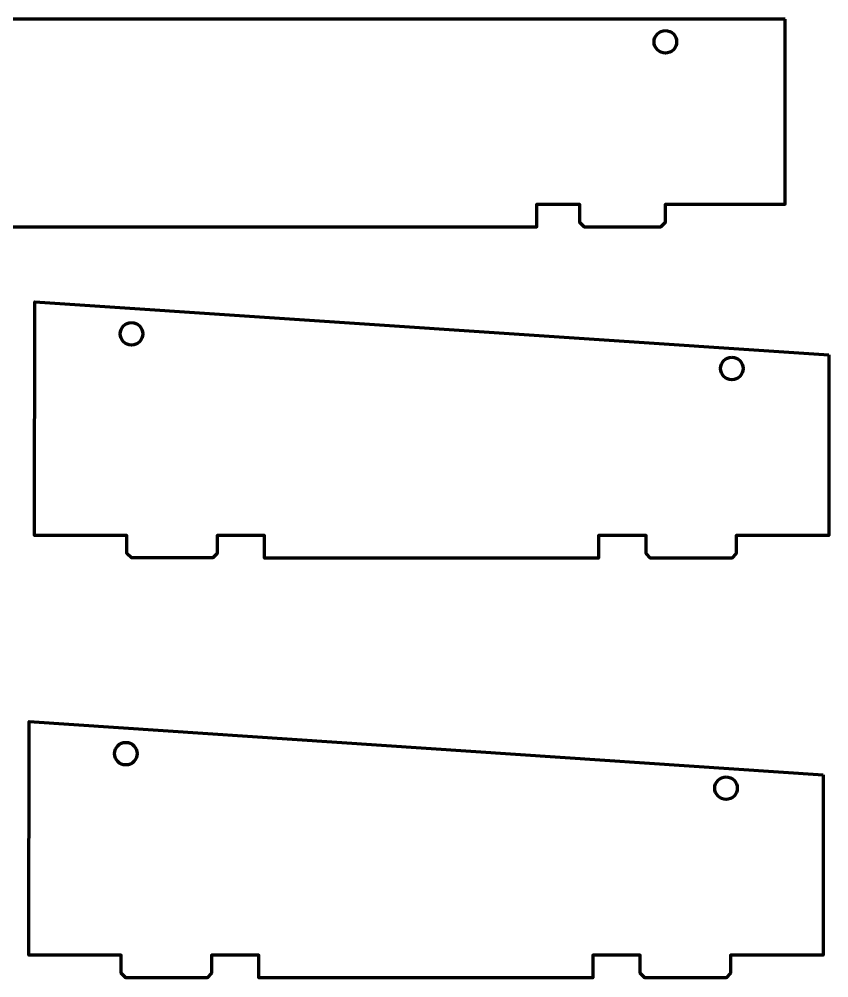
# Model space of a CAD drawing. Header units: millimetres. Extents: x 198 to 2265, y -986 to 144.
# Drawn here: x 377.2 to 556.6, y -309.3 to -96.8 of the extents above; entities that cross this region are included whole.
import ezdxf

# ---------------------------------------------------------------- set-up
doc = ezdxf.new("R2010")
doc.units = ezdxf.units.MM
doc.header["$MEASUREMENT"] = 0
doc.layers.add('Layer 1', color=7, linetype='Continuous')

msp = doc.modelspace()

# ---------------------------------------------------------------- linework, layer by layer
at = {"layer": 'Layer 1', "color": 250, "lineweight": 70}
msp.add_ellipse((520.3822, -101.8519), major_axis=(0, 2.5), ratio=1, dxfattribs=at)
for points, knots in [([(546.9044, -96.8308), (546.9044, -96.8308), (546.9044, -137.8299), (546.9044, -137.8299), (546.9044, -137.8299), (520.3767, -137.8299), (520.3767, -137.8299), (520.3767, -137.8299), (520.3767, -141.8312), (520.3767, -141.8312), (520.3767, -141.8312), (519.3747, -142.8332), (519.3747, -142.8332), (519.3747, -142.8332), (502.3784, -142.8332), (502.3784, -142.8332), (502.3784, -142.8332), (501.3814, -141.8361), (501.3814, -141.8361), (501.3814, -141.8361), (501.3814, -137.836), (501.3814, -137.836), (501.3814, -137.836), (491.8778, -137.836), (491.8778, -137.836), (491.8778, -137.836), (491.8778, -142.8367), (491.8778, -142.8367), (491.8778, -142.8367), (378.3948, -142.8374), (378.3948, -142.8374), (378.3948, -142.8374), (265.9124, -142.838), (265.9124, -142.838), (265.9124, -142.838), (265.9124, -137.8389), (265.9124, -137.8389), (265.9124, -137.8389), (255.4263, -137.8389), (255.4263, -137.8389), (255.4263, -137.8389), (255.4263, -141.8407), (255.4263, -141.8407), (255.4263, -141.8407), (254.4258, -142.8411), (254.4258, -142.8411), (254.4258, -142.8411), (237.4262, -142.8411), (237.4262, -142.8411), (237.4262, -142.8411), (236.4382, -141.8531), (236.4382, -141.8531), (236.4382, -141.8531), (236.4382, -137.8554), (236.4382, -137.8554), (236.4382, -137.8554), (209.9426, -137.8554), (209.9426, -137.8554), (209.9426, -137.8554), (209.9044, -96.8308), (209.9044, -96.8308), (209.9044, -96.8308), (546.9044, -96.8308), (546.9044, -96.8308)], [0, 0, 0, 0, 0.04761905, 0.04761905, 0.04761905, 0.0952381, 0.0952381, 0.0952381, 0.14285714, 0.14285714, 0.14285714, 0.19047619, 0.19047619, 0.19047619, 0.23809524, 0.23809524, 0.23809524, 0.28571429, 0.28571429, 0.28571429, 0.33333333, 0.33333333, 0.33333333, 0.38095238, 0.38095238, 0.38095238, 0.42857143, 0.42857143, 0.42857143, 0.47619048, 0.47619048, 0.47619048, 0.52380952, 0.52380952, 0.52380952, 0.57142857, 0.57142857, 0.57142857, 0.61904762, 0.61904762, 0.61904762, 0.66666667, 0.66666667, 0.66666667, 0.71428571, 0.71428571, 0.71428571, 0.76190476, 0.76190476, 0.76190476, 0.80952381, 0.80952381, 0.80952381, 0.85714286, 0.85714286, 0.85714286, 0.9047619, 0.9047619, 0.9047619, 0.95238095, 0.95238095, 0.95238095, 1, 1, 1, 1]), ([(556.5968, -171.2331), (556.5968, -171.2331), (380.7164, -159.4464), (380.7164, -159.4464), (380.7164, -159.4464), (380.6138, -211.2349), (380.6138, -211.2349), (380.6138, -211.2349), (401.1014, -211.2349), (401.1014, -211.2349), (401.1014, -211.2349), (401.1014, -215.2218), (401.1014, -215.2218), (401.1014, -215.2218), (402.1046, -216.2251), (402.1046, -216.2251), (402.1046, -216.2251), (420.1067, -216.2251), (420.1067, -216.2251), (420.1067, -216.2251), (421.1002, -215.2316), (421.1002, -215.2316), (421.1002, -215.2316), (421.1002, -211.2373), (421.1002, -211.2373), (421.1002, -211.2373), (431.5944, -211.2373), (431.5944, -211.2373), (431.5944, -211.2373), (431.5944, -216.242), (431.5944, -216.242), (431.5944, -216.242), (505.5974, -216.242), (505.5974, -216.242), (505.5974, -216.242), (505.5974, -211.2422), (505.5974, -211.2422), (505.5974, -211.2422), (516.1022, -211.2422), (516.1022, -211.2422), (516.1022, -211.2422), (516.1022, -215.2428), (516.1022, -215.2428), (516.1022, -215.2428), (517.0986, -216.2393), (517.0986, -216.2393), (517.0986, -216.2393), (535.1018, -216.2393), (535.1018, -216.2393), (535.1018, -216.2393), (536.1025, -215.2386), (536.1025, -215.2386), (536.1025, -215.2386), (536.1025, -211.2415), (536.1025, -211.2415), (536.1025, -211.2415), (556.5968, -211.2415), (556.5968, -211.2415), (556.5968, -211.2415), (556.5968, -171.2331), (556.5968, -171.2331)], [0, 0, 0, 0, 0.05, 0.05, 0.05, 0.1, 0.1, 0.1, 0.15, 0.15, 0.15, 0.2, 0.2, 0.2, 0.25, 0.25, 0.25, 0.3, 0.3, 0.3, 0.35, 0.35, 0.35, 0.4, 0.4, 0.4, 0.45, 0.45, 0.45, 0.5, 0.5, 0.5, 0.55, 0.55, 0.55, 0.6, 0.6, 0.6, 0.65, 0.65, 0.65, 0.7, 0.7, 0.7, 0.75, 0.75, 0.75, 0.8, 0.8, 0.8, 0.85, 0.85, 0.85, 0.9, 0.9, 0.9, 0.95, 0.95, 0.95, 1, 1, 1, 1]), ([(402.1157, -164.0653), (400.735, -164.0653), (399.6157, -165.1846), (399.6157, -166.5653), (399.6157, -167.946), (400.735, -169.0653), (402.1157, -169.0653), (403.4964, -169.0653), (404.6157, -167.946), (404.6157, -166.5653), (404.6157, -165.1846), (403.4964, -164.0653), (402.1157, -164.0653)], [0, 0, 0, 0, 0.25, 0.25, 0.25, 0.5, 0.5, 0.5, 0.75, 0.75, 0.75, 1, 1, 1, 1]), ([(535.0968, -171.7376), (533.7161, -171.7376), (532.5968, -172.8569), (532.5968, -174.2376), (532.5968, -175.6183), (533.7161, -176.7376), (535.0968, -176.7376), (536.4775, -176.7376), (537.5968, -175.6183), (537.5968, -174.2376), (537.5968, -172.8569), (536.4775, -171.7376), (535.0968, -171.7376)], [0, 0, 0, 0, 0.25, 0.25, 0.25, 0.5, 0.5, 0.5, 0.75, 0.75, 0.75, 1, 1, 1, 1]), ([(555.3226, -264.2534), (555.3226, -264.2534), (379.4422, -252.4667), (379.4422, -252.4667), (379.4422, -252.4667), (379.3396, -304.2552), (379.3396, -304.2552), (379.3396, -304.2552), (399.8272, -304.2552), (399.8272, -304.2552), (399.8272, -304.2552), (399.8272, -308.2421), (399.8272, -308.2421), (399.8272, -308.2421), (400.8304, -309.2454), (400.8304, -309.2454), (400.8304, -309.2454), (418.8325, -309.2454), (418.8325, -309.2454), (418.8325, -309.2454), (419.826, -308.2519), (419.826, -308.2519), (419.826, -308.2519), (419.826, -304.2576), (419.826, -304.2576), (419.826, -304.2576), (430.3202, -304.2576), (430.3202, -304.2576), (430.3202, -304.2576), (430.3202, -309.2623), (430.3202, -309.2623), (430.3202, -309.2623), (504.3232, -309.2623), (504.3232, -309.2623), (504.3232, -309.2623), (504.3232, -304.2625), (504.3232, -304.2625), (504.3232, -304.2625), (514.828, -304.2625), (514.828, -304.2625), (514.828, -304.2625), (514.828, -308.2631), (514.828, -308.2631), (514.828, -308.2631), (515.8244, -309.2596), (515.8244, -309.2596), (515.8244, -309.2596), (533.8276, -309.2596), (533.8276, -309.2596), (533.8276, -309.2596), (534.8283, -308.2589), (534.8283, -308.2589), (534.8283, -308.2589), (534.8283, -304.2618), (534.8283, -304.2618), (534.8283, -304.2618), (555.3226, -304.2618), (555.3226, -304.2618), (555.3226, -304.2618), (555.3226, -264.2534), (555.3226, -264.2534)], [0, 0, 0, 0, 0.05, 0.05, 0.05, 0.1, 0.1, 0.1, 0.15, 0.15, 0.15, 0.2, 0.2, 0.2, 0.25, 0.25, 0.25, 0.3, 0.3, 0.3, 0.35, 0.35, 0.35, 0.4, 0.4, 0.4, 0.45, 0.45, 0.45, 0.5, 0.5, 0.5, 0.55, 0.55, 0.55, 0.6, 0.6, 0.6, 0.65, 0.65, 0.65, 0.7, 0.7, 0.7, 0.75, 0.75, 0.75, 0.8, 0.8, 0.8, 0.85, 0.85, 0.85, 0.9, 0.9, 0.9, 0.95, 0.95, 0.95, 1, 1, 1, 1]), ([(400.8415, -257.0856), (399.4608, -257.0856), (398.3415, -258.2049), (398.3415, -259.5856), (398.3415, -260.9663), (399.4608, -262.0856), (400.8415, -262.0856), (402.2222, -262.0856), (403.3415, -260.9663), (403.3415, -259.5856), (403.3415, -258.2049), (402.2222, -257.0856), (400.8415, -257.0856)], [0, 0, 0, 0, 0.25, 0.25, 0.25, 0.5, 0.5, 0.5, 0.75, 0.75, 0.75, 1, 1, 1, 1]), ([(533.8226, -264.7579), (532.4419, -264.7579), (531.3226, -265.8772), (531.3226, -267.2579), (531.3226, -268.6386), (532.4419, -269.7579), (533.8226, -269.7579), (535.2033, -269.7579), (536.3226, -268.6386), (536.3226, -267.2579), (536.3226, -265.8772), (535.2033, -264.7579), (533.8226, -264.7579)], [0, 0, 0, 0, 0.25, 0.25, 0.25, 0.5, 0.5, 0.5, 0.75, 0.75, 0.75, 1, 1, 1, 1])]:
    msp.add_open_spline(points, degree=3, knots=knots, dxfattribs=at)

doc.saveas('drawing.dxf')
